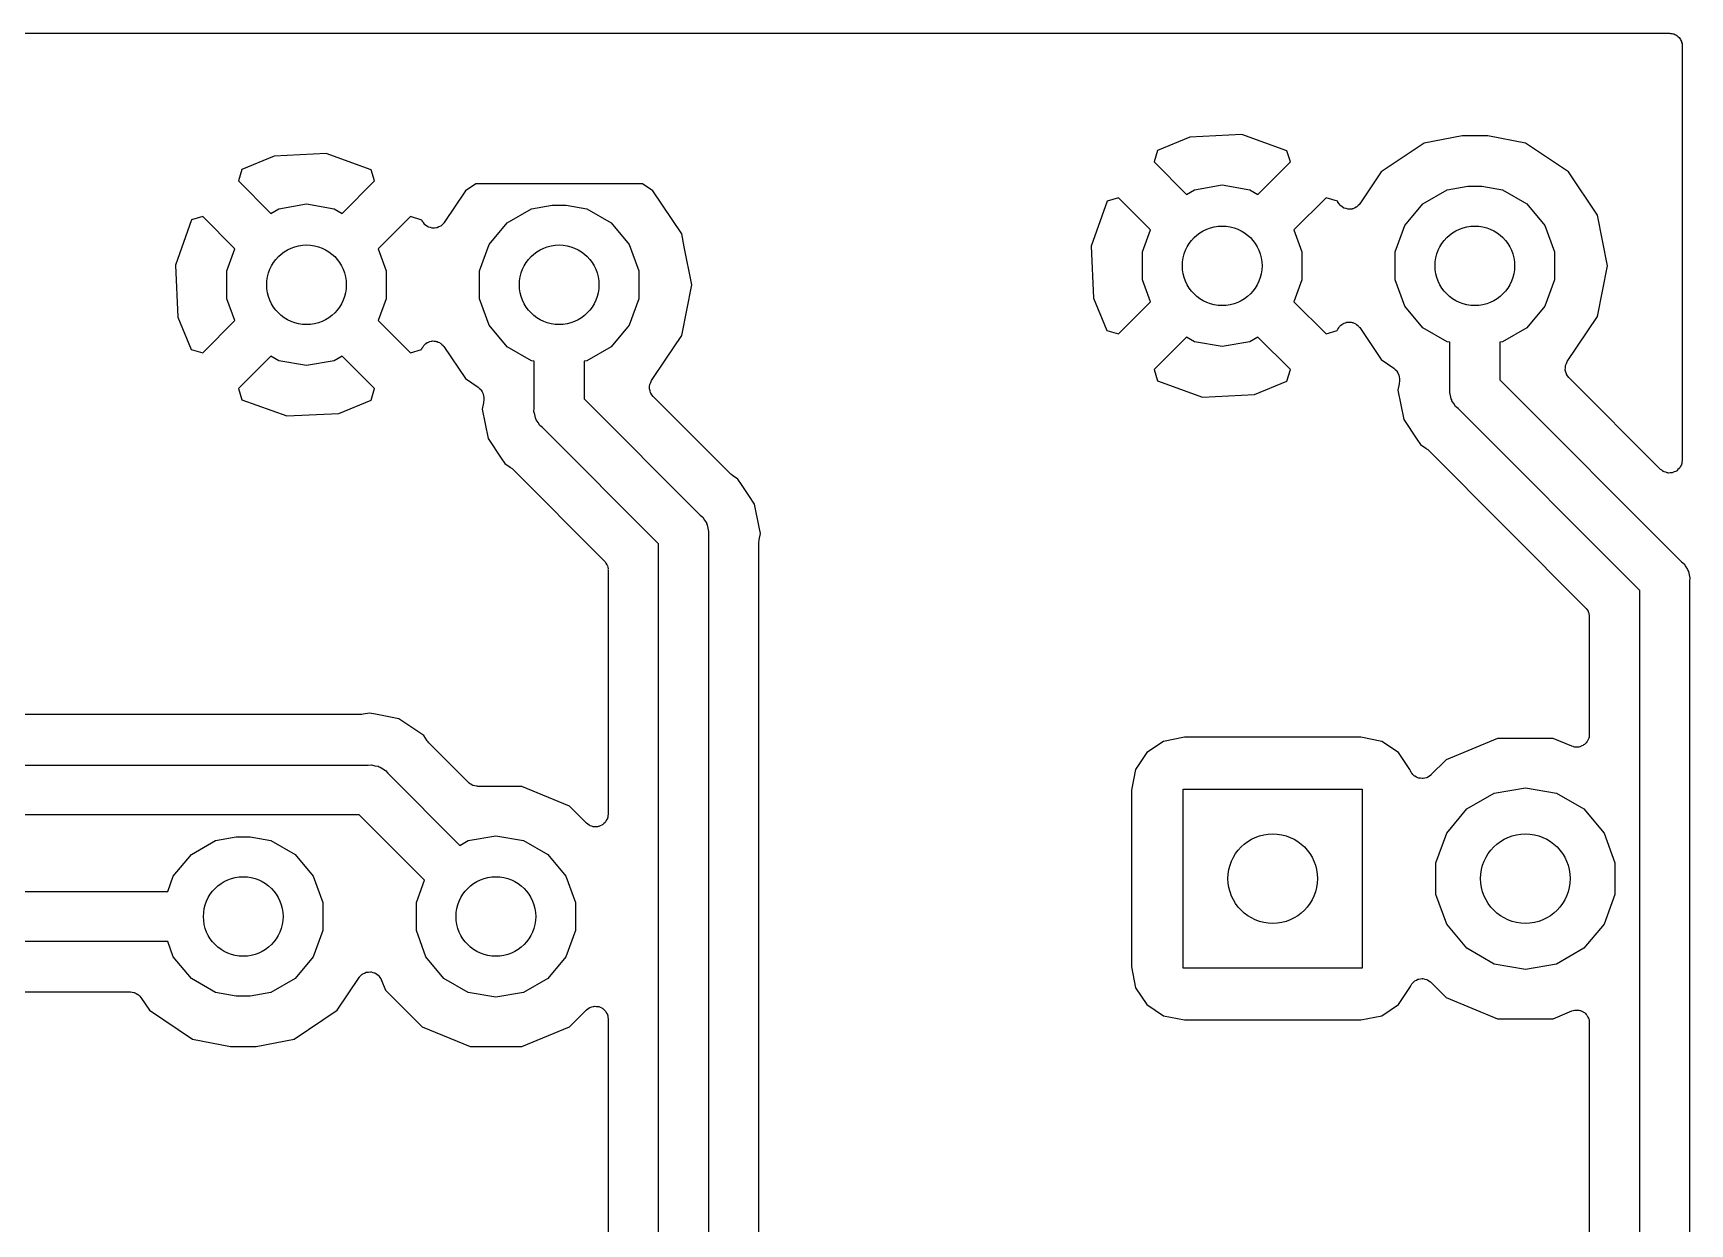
# Model space of a CAD drawing. Extents: x 137.1 to 186.2, y -96.2 to -47.4.
# Drawn here: x 169.27 to 185.93, y -59.41 to -47.45 of the extents above; entities that cross this region are included whole.
import ezdxf

# ---------------------------------------------------------------- set-up
doc = ezdxf.new("R2010")
doc.units = 0
doc.header["$MEASUREMENT"] = 0
doc.layers.add('BLACK', color=7, linetype='CONTINUOUS')

msp = doc.modelspace()

# ---------------------------------------------------------------- linework, layer by layer
at = {"layer": 'BLACK', "linetype": 'CONTINUOUS'}
for p, q in [((137.196, -47.4455), (185.727, -47.4455)), ((185.727, -47.4455), (185.737, -47.4474)), ((185.737, -47.4474), (185.749, -47.4474)), ((185.749, -47.4474), (185.759, -47.4512)), ((185.759, -47.4512), (185.77, -47.4532)), ((185.77, -47.4532), (185.78, -47.4587)), ((185.78, -47.4587), (185.79, -47.4625)), ((185.79, -47.4625), (185.799, -47.4697)), ((185.799, -47.4697), (185.808, -47.4752)), ((185.808, -47.4752), (185.815, -47.4837)), ((185.815, -47.4837), (185.824, -47.4909)), ((185.824, -47.4909), (185.829, -47.5005)), ((185.829, -47.5005), (185.836, -47.509)), ((185.836, -47.509), (185.84, -47.5194)), ((185.84, -47.5194), (185.846, -47.5291)), ((185.846, -47.5291), (185.848, -47.54)), ((185.848, -47.54), (185.852, -47.5504)), ((185.852, -47.5504), (185.852, -47.5616)), ((185.852, -47.5616), (185.854, -47.5725)), ((185.854, -47.5725), (185.854, -51.7402)), ((181.427, -48.4651), (180.904, -48.49)), ((181.88, -48.628), (181.427, -48.4651)), ((180.579, -48.6244), (180.544, -48.7402)), ((180.904, -48.49), (180.579, -48.6244)), ((181.914, -48.7402), (181.88, -48.628)), ((183.259, -48.5519), (182.826, -48.841)), ((183.64, -48.476), (183.259, -48.5519)), ((183.898, -48.476), (183.64, -48.476)), ((184.279, -48.5519), (183.898, -48.476)), ((184.712, -48.841), (184.279, -48.5519)), ((171.697, -48.6805), (171.372, -48.8149)), ((172.22, -48.6556), (171.697, -48.6805)), ((172.673, -48.8185), (172.22, -48.6556)), ((180.544, -48.7402), (180.871, -49.0669)), ((181.587, -49.0669), (181.914, -48.7402)), ((171.372, -48.8149), (171.337, -48.9307)), ((171.337, -48.9307), (171.664, -49.2574)), ((172.38, -49.2574), (172.707, -48.9307)), ((172.707, -48.9307), (172.673, -48.8185)), ((173.725, -48.9605), (173.619, -49.0315)), ((175.399, -48.9605), (173.725, -48.9605)), ((175.505, -49.0315), (175.399, -48.9605)), ((180.951, -49.0206), (181.229, -48.9717)), ((181.229, -48.9717), (181.507, -49.0206)), ((182.826, -48.841), (182.613, -49.1598)), ((185.001, -49.2736), (184.712, -48.841)), ((173.619, -49.0315), (173.406, -49.3503)), ((175.794, -49.4641), (175.505, -49.0315)), ((180.073, -49.1331), (179.91, -49.5864)), ((180.185, -49.0994), (180.073, -49.1331)), ((180.509, -49.4232), (180.185, -49.0994)), ((180.871, -49.0669), (180.951, -49.0206)), ((181.507, -49.0206), (181.587, -49.0669)), ((182.273, -49.0994), (181.949, -49.4232)), ((182.389, -49.1342), (182.273, -49.0994)), ((182.39, -49.1378), (182.389, -49.1342)), ((182.392, -49.1413), (182.39, -49.1378)), ((183.247, -49.1617), (183.491, -49.0206)), ((183.491, -49.0206), (183.699, -48.984)), ((183.699, -48.984), (183.839, -48.984)), ((183.839, -48.984), (184.047, -49.0206)), ((184.047, -49.0206), (184.291, -49.1617)), ((170.978, -49.2899), (170.866, -49.3236)), ((171.302, -49.6137), (170.978, -49.2899)), ((171.664, -49.2574), (171.744, -49.2111)), ((171.744, -49.2111), (172.022, -49.1622)), ((172.022, -49.1622), (172.3, -49.2111)), ((172.3, -49.2111), (172.38, -49.2574)), ((173.066, -49.2899), (172.742, -49.6137)), ((173.182, -49.3247), (173.066, -49.2899)), ((174.04, -49.3522), (174.284, -49.2111)), ((174.284, -49.2111), (174.492, -49.1745)), ((174.492, -49.1745), (174.632, -49.1745)), ((174.632, -49.1745), (174.84, -49.2111)), ((174.84, -49.2111), (175.084, -49.3522)), ((182.393, -49.1454), (182.392, -49.1413)), ((182.404, -49.1599), (182.393, -49.1454)), ((182.414, -49.175), (182.404, -49.1599)), ((182.417, -49.1776), (182.414, -49.175)), ((182.42, -49.1809), (182.417, -49.1776)), ((182.435, -49.1909), (182.42, -49.1809)), ((182.449, -49.2019), (182.435, -49.1909)), ((182.453, -49.2031), (182.449, -49.2019)), ((182.456, -49.2054), (182.453, -49.2031)), ((182.474, -49.2097), (182.456, -49.2054)), ((182.491, -49.2151), (182.474, -49.2097)), ((182.495, -49.2149), (182.491, -49.2151)), ((182.499, -49.2159), (182.495, -49.2149)), ((182.517, -49.214), (182.499, -49.2159)), ((182.535, -49.2132), (182.517, -49.214)), ((182.539, -49.2116), (182.535, -49.2132)), ((182.543, -49.2111), (182.539, -49.2116)), ((182.559, -49.2032), (182.543, -49.2111)), ((182.576, -49.1963), (182.559, -49.2032)), ((182.579, -49.1935), (182.576, -49.1963)), ((182.582, -49.1916), (182.579, -49.1935)), ((182.595, -49.1786), (182.582, -49.1916)), ((182.608, -49.1665), (182.595, -49.1786)), ((182.61, -49.1628), (182.608, -49.1665)), ((182.613, -49.1598), (182.61, -49.1628)), ((183.065, -49.3778), (183.247, -49.1617)), ((184.291, -49.1617), (184.473, -49.3778)), ((185.103, -49.784), (185.001, -49.2736)), ((170.866, -49.3236), (170.703, -49.7769)), ((173.183, -49.3283), (173.182, -49.3247)), ((173.185, -49.3318), (173.183, -49.3283)), ((173.186, -49.3359), (173.185, -49.3318)), ((173.197, -49.3504), (173.186, -49.3359)), ((173.207, -49.3655), (173.197, -49.3504)), ((173.21, -49.3681), (173.207, -49.3655)), ((173.213, -49.3714), (173.21, -49.3681)), ((173.228, -49.3814), (173.213, -49.3714)), ((173.242, -49.3924), (173.228, -49.3814)), ((173.246, -49.3936), (173.242, -49.3924)), ((173.249, -49.3959), (173.246, -49.3936)), ((173.267, -49.4002), (173.249, -49.3959)), ((173.284, -49.4056), (173.267, -49.4002)), ((173.288, -49.4054), (173.284, -49.4056)), ((173.292, -49.4064), (173.288, -49.4054)), ((173.31, -49.4045), (173.292, -49.4064)), ((173.328, -49.4037), (173.31, -49.4045)), ((173.332, -49.4021), (173.328, -49.4037)), ((173.336, -49.4016), (173.332, -49.4021)), ((173.352, -49.3937), (173.336, -49.4016)), ((173.369, -49.3868), (173.352, -49.3937)), ((173.372, -49.384), (173.369, -49.3868)), ((173.375, -49.3821), (173.372, -49.384)), ((173.388, -49.3691), (173.375, -49.3821)), ((173.401, -49.357), (173.388, -49.3691)), ((173.403, -49.3533), (173.401, -49.357)), ((173.406, -49.3503), (173.403, -49.3533)), ((173.858, -49.5683), (174.04, -49.3522)), ((175.084, -49.3522), (175.266, -49.5683)), ((175.82, -49.592), (175.794, -49.4641)), ((180.429, -49.6429), (180.509, -49.4232)), ((181.949, -49.4232), (182.029, -49.6429)), ((182.969, -49.6429), (183.065, -49.3778)), ((184.473, -49.3778), (184.569, -49.6429)), ((171.222, -49.8334), (171.302, -49.6137)), ((172.742, -49.6137), (172.822, -49.8334)), ((173.762, -49.8334), (173.858, -49.5683)), ((175.266, -49.5683), (175.362, -49.8334)), ((175.896, -49.9745), (175.82, -49.592)), ((179.91, -49.5864), (179.935, -50.1093)), ((170.703, -49.7769), (170.728, -50.2998)), ((180.429, -49.9251), (180.429, -49.6429)), ((182.029, -49.6429), (182.029, -49.9251)), ((182.969, -49.9251), (182.969, -49.6429)), ((184.569, -49.6429), (184.569, -49.9251)), ((185.001, -50.2944), (185.103, -49.784)), ((171.222, -50.1156), (171.222, -49.8334)), ((172.822, -49.8334), (172.822, -50.1156)), ((173.762, -50.1156), (173.762, -49.8334)), ((175.362, -49.8334), (175.362, -50.1156)), ((180.509, -50.1448), (180.429, -49.9251)), ((182.029, -49.9251), (181.949, -50.1448)), ((183.065, -50.1902), (182.969, -49.9251)), ((184.569, -49.9251), (184.473, -50.1902)), ((171.302, -50.3353), (171.222, -50.1156)), ((172.822, -50.1156), (172.742, -50.3353)), ((173.858, -50.3807), (173.762, -50.1156)), ((175.362, -50.1156), (175.266, -50.3807)), ((175.794, -50.4849), (175.896, -49.9745)), ((179.935, -50.1093), (180.069, -50.4338)), ((170.728, -50.2998), (170.862, -50.6243)), ((180.185, -50.4686), (180.509, -50.1448)), ((181.949, -50.1448), (182.273, -50.4686)), ((183.247, -50.4063), (183.065, -50.1902)), ((184.473, -50.1902), (184.291, -50.4063)), ((184.698, -50.7473), (185.001, -50.2944)), ((170.978, -50.6591), (171.302, -50.3353)), ((172.742, -50.3353), (173.066, -50.6591)), ((174.04, -50.5968), (173.858, -50.3807)), ((175.266, -50.3807), (175.084, -50.5968)), ((180.069, -50.4338), (180.185, -50.4686)), ((182.273, -50.4686), (182.385, -50.4349)), ((182.385, -50.4349), (182.386, -50.4327)), ((182.386, -50.4327), (182.389, -50.4264)), ((182.389, -50.4264), (182.391, -50.4195)), ((182.391, -50.4195), (182.4, -50.4074)), ((182.4, -50.4074), (182.408, -50.3944)), ((182.408, -50.3944), (182.413, -50.3897)), ((182.413, -50.3897), (182.417, -50.3839)), ((182.417, -50.3839), (182.43, -50.3756)), ((182.43, -50.3756), (182.441, -50.3659)), ((182.441, -50.3659), (182.448, -50.3634)), ((182.448, -50.3634), (182.454, -50.3594)), ((182.454, -50.3594), (182.469, -50.3558)), ((182.469, -50.3558), (182.483, -50.3507)), ((182.483, -50.3507), (182.49, -50.3506)), ((182.49, -50.3506), (182.497, -50.3489)), ((182.497, -50.3489), (182.512, -50.3505)), ((182.512, -50.3505), (182.527, -50.3505)), ((182.527, -50.3505), (182.534, -50.3529)), ((182.534, -50.3529), (182.541, -50.3537)), ((182.541, -50.3537), (182.554, -50.3603)), ((182.554, -50.3603), (182.568, -50.3654)), ((182.568, -50.3654), (182.574, -50.37)), ((182.574, -50.37), (182.58, -50.3732)), ((182.58, -50.3732), (182.591, -50.384)), ((182.591, -50.384), (182.602, -50.3936)), ((182.602, -50.3936), (182.606, -50.3999)), ((182.606, -50.3999), (182.611, -50.4051)), ((182.611, -50.4051), (182.826, -50.727)), ((183.491, -50.5474), (183.247, -50.4063)), ((184.291, -50.4063), (184.047, -50.5474)), ((170.862, -50.6243), (170.978, -50.6591)), ((173.066, -50.6591), (173.178, -50.6254)), ((173.178, -50.6254), (173.179, -50.6232)), ((173.179, -50.6232), (173.182, -50.6169)), ((173.182, -50.6169), (173.184, -50.61)), ((173.184, -50.61), (173.193, -50.5979)), ((173.193, -50.5979), (173.201, -50.5849)), ((173.201, -50.5849), (173.206, -50.5802)), ((173.206, -50.5802), (173.21, -50.5744)), ((173.21, -50.5744), (173.223, -50.5661)), ((173.223, -50.5661), (173.234, -50.5564)), ((173.234, -50.5564), (173.241, -50.5539)), ((173.241, -50.5539), (173.247, -50.5499)), ((173.247, -50.5499), (173.262, -50.5463)), ((173.262, -50.5463), (173.276, -50.5412)), ((173.276, -50.5412), (173.283, -50.5411)), ((173.283, -50.5411), (173.29, -50.5394)), ((173.29, -50.5394), (173.305, -50.541)), ((173.305, -50.541), (173.32, -50.541)), ((173.32, -50.541), (173.327, -50.5434)), ((173.327, -50.5434), (173.334, -50.5442)), ((173.334, -50.5442), (173.347, -50.5508)), ((173.347, -50.5508), (173.361, -50.5559)), ((173.361, -50.5559), (173.367, -50.5605)), ((173.367, -50.5605), (173.373, -50.5637)), ((173.373, -50.5637), (173.384, -50.5745)), ((173.384, -50.5745), (173.395, -50.5841)), ((173.395, -50.5841), (173.399, -50.5904)), ((173.399, -50.5904), (173.404, -50.5956)), ((173.404, -50.5956), (173.619, -50.9175)), ((174.284, -50.7379), (174.04, -50.5968)), ((175.084, -50.5968), (174.84, -50.7379)), ((175.636, -50.7212), (175.794, -50.4849)), ((180.871, -50.5011), (180.544, -50.8278)), ((180.951, -50.5474), (180.871, -50.5011)), ((181.229, -50.5963), (180.951, -50.5474)), ((181.507, -50.5474), (181.229, -50.5963)), ((181.587, -50.5011), (181.507, -50.5474)), ((181.914, -50.8278), (181.587, -50.5011)), ((183.519, -50.5523), (183.491, -50.5474)), ((183.519, -51.0234), (183.519, -50.5523)), ((184.047, -50.5474), (184.019, -50.5523)), ((184.019, -50.5523), (184.019, -50.9307)), ((171.664, -50.6916), (171.337, -51.0183)), ((171.744, -50.7379), (171.664, -50.6916)), ((172.022, -50.7868), (171.744, -50.7379)), ((172.3, -50.7379), (172.022, -50.7868)), ((172.38, -50.6916), (172.3, -50.7379)), ((172.707, -51.0183), (172.38, -50.6916)), ((174.312, -50.7428), (174.284, -50.7379)), ((174.312, -51.2139), (174.312, -50.7428)), ((174.84, -50.7379), (174.812, -50.7428)), ((174.812, -50.7428), (174.812, -51.1212)), ((175.491, -50.9378), (175.636, -50.7212)), ((175.636, -50.7212), (175.636, -50.7212)), ((182.826, -50.727), (182.955, -50.8129)), ((184.679, -50.8083), (184.681, -50.7876)), ((184.681, -50.7849), (184.69, -50.7662)), ((184.681, -50.7863), (184.681, -50.7849)), ((184.681, -50.7876), (184.681, -50.7863)), ((184.69, -50.7662), (184.698, -50.7473)), ((173.619, -50.9175), (173.748, -51.0034)), ((175.474, -50.9754), (175.483, -50.9567)), ((175.483, -50.9567), (175.491, -50.9378)), ((180.544, -50.8278), (180.578, -50.94)), ((180.578, -50.94), (181.031, -51.1029)), ((181.554, -51.078), (181.879, -50.9436)), ((181.879, -50.9436), (181.914, -50.8278)), ((182.955, -50.8129), (182.968, -50.8253)), ((182.968, -50.8253), (182.981, -50.8369)), ((182.981, -50.8369), (182.983, -50.8405)), ((182.983, -50.8405), (182.986, -50.8434)), ((182.986, -50.8434), (182.994, -50.8595)), ((182.994, -50.8595), (183.003, -50.8751)), ((183.009, -50.9719), (182.996, -51.0343)), ((183.003, -50.8751), (183.004, -50.8792)), ((183.004, -50.8792), (183.006, -50.883)), ((183.006, -50.883), (183.008, -50.9008)), ((183.008, -50.9008), (183.011, -50.9185)), ((183.011, -50.9471), (183.009, -50.9594)), ((183.009, -50.9594), (183.009, -50.9719)), ((183.011, -50.9185), (183.011, -50.9471)), ((184.019, -50.9307), (185.847, -52.759)), ((184.678, -50.8289), (184.679, -50.8083)), ((184.678, -50.8302), (184.678, -50.8289)), ((184.678, -50.8316), (184.678, -50.8302)), ((184.684, -50.8515), (184.678, -50.8316)), ((184.689, -50.8715), (184.684, -50.8515)), ((184.69, -50.8726), (184.689, -50.8715)), ((184.69, -50.874), (184.69, -50.8726)), ((184.702, -50.8907), (184.69, -50.874)), ((184.714, -50.9076), (184.702, -50.8907)), ((185.637, -51.83), (184.714, -50.9076)), ((171.337, -51.0183), (171.371, -51.1305)), ((171.371, -51.1305), (171.824, -51.2934)), ((172.347, -51.2685), (172.672, -51.1341)), ((172.672, -51.1341), (172.707, -51.0183)), ((173.748, -51.0034), (173.761, -51.0158)), ((173.761, -51.0158), (173.774, -51.0274)), ((173.774, -51.0274), (173.776, -51.031)), ((173.776, -51.031), (173.779, -51.0339)), ((173.779, -51.0339), (173.787, -51.05)), ((173.787, -51.05), (173.796, -51.0656)), ((173.796, -51.0656), (173.797, -51.0697)), ((173.797, -51.0697), (173.799, -51.0735)), ((173.799, -51.0735), (173.801, -51.0913)), ((173.801, -51.0913), (173.804, -51.109)), ((173.804, -51.1376), (173.802, -51.1499)), ((173.804, -51.109), (173.804, -51.1376)), ((174.812, -51.1212), (175.981, -52.2906)), ((175.471, -51.0194), (175.472, -50.9988)), ((175.471, -51.0207), (175.471, -51.0194)), ((175.471, -51.0221), (175.471, -51.0207)), ((175.477, -51.042), (175.471, -51.0221)), ((175.472, -50.9988), (175.474, -50.9781)), ((175.474, -50.9768), (175.474, -50.9754)), ((175.474, -50.9781), (175.474, -50.9768)), ((175.482, -51.062), (175.477, -51.042)), ((175.483, -51.0631), (175.482, -51.062)), ((175.483, -51.0645), (175.483, -51.0631)), ((175.495, -51.0812), (175.483, -51.0645)), ((175.507, -51.0981), (175.495, -51.0812)), ((176.287, -51.8775), (175.507, -51.0981)), ((181.031, -51.1029), (181.554, -51.078)), ((182.996, -51.0343), (183.055, -51.3301)), ((183.516, -51.0564), (183.519, -51.0234)), ((183.525, -51.0885), (183.516, -51.0564)), ((183.53, -51.1211), (183.525, -51.0885)), ((183.536, -51.1308), (183.53, -51.1211)), ((183.539, -51.1416), (183.536, -51.1308)), ((171.824, -51.2934), (172.347, -51.2685)), ((173.802, -51.1624), (173.789, -51.2248)), ((173.789, -51.2248), (173.848, -51.5206)), ((173.802, -51.1499), (173.802, -51.1624)), ((174.309, -51.2469), (174.312, -51.2139)), ((174.318, -51.279), (174.309, -51.2469)), ((174.323, -51.3116), (174.318, -51.279)), ((183.558, -51.1688), (183.539, -51.1416)), ((183.575, -51.1975), (183.558, -51.1688)), ((183.6, -51.2188), (183.575, -51.1975)), ((185.428, -53.0471), (183.6, -51.2188)), ((174.329, -51.3213), (174.323, -51.3116)), ((174.332, -51.3321), (174.329, -51.3213)), ((174.351, -51.3593), (174.332, -51.3321)), ((174.368, -51.388), (174.351, -51.3593)), ((174.393, -51.4093), (174.368, -51.388)), ((175.562, -52.5787), (174.393, -51.4093)), ((183.055, -51.3301), (183.187, -51.5279)), ((173.848, -51.5206), (173.98, -51.7184)), ((183.187, -51.5279), (183.187, -51.5279)), ((183.187, -51.5279), (183.223, -51.5808)), ((183.223, -51.5808), (183.275, -51.6161)), ((183.275, -51.6161), (183.284, -51.6248)), ((183.284, -51.6248), (183.295, -51.6319)), ((183.295, -51.6319), (184.883, -53.2203)), ((173.98, -51.7184), (173.98, -51.7184)), ((173.98, -51.7184), (174.016, -51.7713)), ((174.016, -51.7713), (174.068, -51.8066)), ((185.838, -51.798), (185.831, -51.8131)), ((185.846, -51.7837), (185.838, -51.798)), ((185.847, -51.7782), (185.846, -51.7837)), ((185.849, -51.7731), (185.847, -51.7782)), ((185.851, -51.7566), (185.849, -51.7731)), ((185.854, -51.7402), (185.851, -51.7566)), ((174.068, -51.8066), (174.077, -51.8153)), ((174.077, -51.8153), (174.088, -51.8224)), ((174.088, -51.8224), (175.017, -52.7519)), ((176.297, -51.8846), (176.287, -51.8775)), ((176.306, -51.8933), (176.297, -51.8846)), ((176.359, -51.9286), (176.306, -51.8933)), ((176.394, -51.9815), (176.359, -51.9286)), ((185.65, -51.8395), (185.637, -51.83)), ((185.663, -51.8502), (185.65, -51.8395)), ((185.668, -51.8521), (185.663, -51.8502)), ((185.673, -51.8553), (185.668, -51.8521)), ((185.689, -51.8596), (185.673, -51.8553)), ((185.704, -51.8653), (185.689, -51.8596)), ((185.71, -51.8653), (185.704, -51.8653)), ((185.715, -51.8667), (185.71, -51.8653)), ((185.732, -51.8653), (185.715, -51.8667)), ((185.749, -51.8653), (185.732, -51.8653)), ((185.754, -51.8634), (185.749, -51.8653)), ((185.759, -51.8629), (185.754, -51.8634)), ((185.774, -51.8559), (185.759, -51.8629)), ((185.79, -51.8502), (185.774, -51.8559)), ((185.794, -51.8466), (185.79, -51.8502)), ((185.799, -51.8443), (185.794, -51.8466)), ((185.811, -51.8325), (185.799, -51.8443)), ((185.824, -51.8219), (185.811, -51.8325)), ((185.827, -51.817), (185.824, -51.8219)), ((185.831, -51.8131), (185.827, -51.817)), ((176.468, -52.0925), (176.394, -51.9815)), ((176.526, -52.1793), (176.468, -52.0925)), ((175.981, -52.2906), (176.007, -52.3119)), ((176.573, -52.4127), (176.526, -52.1793)), ((176.007, -52.3119), (176.023, -52.3406)), ((176.023, -52.3406), (176.042, -52.3678)), ((176.042, -52.3678), (176.045, -52.3786)), ((176.045, -52.3786), (176.051, -52.3883)), ((176.051, -52.3883), (176.057, -52.4209)), ((176.057, -52.4209), (176.065, -52.453)), ((176.065, -52.453), (176.062, -52.486)), ((176.585, -52.4751), (176.573, -52.4127)), ((176.573, -52.4127), (176.573, -52.4127)), ((175.562, -60.8664), (175.562, -52.5787)), ((176.062, -52.486), (176.062, -60.7737)), ((176.57, -52.5623), (176.572, -52.55)), ((176.57, -60.5107), (176.57, -52.5623)), ((176.572, -52.55), (176.573, -52.5375)), ((176.573, -52.5375), (176.585, -52.4751)), ((175.017, -52.7519), (175.02, -52.7565)), ((175.02, -52.7565), (175.025, -52.76)), ((175.025, -52.76), (175.033, -52.7744)), ((175.033, -52.7744), (175.042, -52.788)), ((175.042, -52.788), (175.044, -52.7934)), ((175.044, -52.7934), (175.047, -52.7982)), ((175.047, -52.7982), (175.05, -52.8146)), ((185.847, -52.759), (185.873, -52.7803)), ((185.873, -52.7803), (185.889, -52.809)), ((175.05, -52.8146), (175.054, -52.8306)), ((175.054, -52.8306), (175.053, -52.8362)), ((175.053, -52.8362), (175.054, -52.8417)), ((175.054, -52.8417), (175.054, -55.2964)), ((185.889, -52.809), (185.908, -52.8362)), ((185.908, -52.8362), (185.911, -52.847)), ((185.911, -52.847), (185.917, -52.8567)), ((185.917, -52.8567), (185.923, -52.8893)), ((185.923, -52.8893), (185.931, -52.9214)), ((185.931, -52.9214), (185.928, -52.9544)), ((185.928, -52.9544), (185.928, -60.8814)), ((185.428, -60.7887), (185.428, -53.0471)), ((184.883, -53.2203), (184.886, -53.2249)), ((184.886, -53.2249), (184.89, -53.2284)), ((184.89, -53.2284), (184.899, -53.2428)), ((184.899, -53.2428), (184.908, -53.2564)), ((184.908, -53.2564), (184.91, -53.2618)), ((184.91, -53.2618), (184.913, -53.2666)), ((184.913, -53.2666), (184.915, -53.283)), ((184.915, -53.283), (184.92, -53.299)), ((184.92, -53.299), (184.919, -53.3046)), ((184.919, -53.3046), (184.92, -53.3101)), ((184.92, -53.3101), (184.92, -54.4958)), ((172.567, -54.2946), (166.788, -54.2946)), ((172.579, -54.2924), (172.567, -54.2946)), ((172.592, -54.2922), (172.579, -54.2924)), ((172.654, -54.2798), (172.592, -54.2922)), ((172.716, -54.2922), (172.654, -54.2798)), ((172.95, -54.3386), (172.716, -54.2922)), ((172.716, -54.2922), (172.716, -54.2922)), ((173.201, -54.5061), (172.95, -54.3386)), ((173.236, -54.559), (173.201, -54.5061)), ((173.245, -54.568), (173.236, -54.559)), ((173.252, -54.5782), (173.245, -54.568)), ((173.653, -54.9793), (173.252, -54.5782)), ((180.639, -54.565), (180.471, -54.6773)), ((180.85, -54.5231), (180.639, -54.565)), ((182.624, -54.5231), (180.85, -54.5231)), ((182.835, -54.565), (182.624, -54.5231)), ((183.003, -54.6773), (182.835, -54.565)), ((183.997, -54.5355), (183.479, -54.7499)), ((184.557, -54.5355), (183.997, -54.5355)), ((184.745, -54.6132), (184.557, -54.5355)), ((184.758, -54.6162), (184.745, -54.6132)), ((184.771, -54.6209), (184.758, -54.6162)), ((184.78, -54.6209), (184.771, -54.6209)), ((184.788, -54.6227), (184.78, -54.6209)), ((184.801, -54.6209), (184.788, -54.6227)), ((184.815, -54.6209), (184.801, -54.6209)), ((184.823, -54.6181), (184.815, -54.6209)), ((184.831, -54.617), (184.823, -54.6181)), ((184.844, -54.6106), (184.831, -54.617)), ((184.857, -54.6058), (184.844, -54.6106)), ((184.863, -54.6005), (184.857, -54.6058)), ((184.871, -54.5966), (184.863, -54.6005)), ((184.88, -54.5864), (184.871, -54.5966)), ((184.89, -54.5775), (184.88, -54.5864)), ((184.895, -54.5702), (184.89, -54.5775)), ((184.9, -54.5641), (184.895, -54.5702)), ((184.906, -54.5513), (184.9, -54.5641)), ((184.913, -54.5393), (184.906, -54.5513)), ((184.914, -54.5311), (184.913, -54.5393)), ((184.917, -54.5233), (184.914, -54.5311)), ((184.918, -54.5095), (184.917, -54.5233)), ((184.92, -54.4958), (184.918, -54.5095)), ((166.262, -54.8026), (172.643, -54.8026)), ((172.643, -54.8026), (172.676, -54.7997)), ((172.676, -54.7997), (172.708, -54.8083)), ((180.471, -54.6773), (180.358, -54.8453)), ((183.117, -54.848), (183.003, -54.6773)), ((183.479, -54.7499), (183.328, -54.9012)), ((172.708, -54.8083), (172.741, -54.8141)), ((172.741, -54.8141), (172.751, -54.8196)), ((172.751, -54.8196), (172.761, -54.8225)), ((172.761, -54.8225), (172.789, -54.8415)), ((172.789, -54.8415), (172.817, -54.8581)), ((172.817, -54.8581), (172.839, -54.8835)), ((172.839, -54.8835), (173.565, -55.6094)), ((180.358, -54.8453), (180.317, -55.056)), ((183.123, -54.8606), (183.117, -54.848)), ((183.13, -54.8773), (183.123, -54.8606)), ((183.132, -54.8804), (183.13, -54.8773)), ((183.134, -54.8843), (183.132, -54.8804)), ((183.147, -54.897), (183.134, -54.8843)), ((183.159, -54.9105), (183.147, -54.897)), ((183.162, -54.9125), (183.159, -54.9105)), ((183.165, -54.9154), (183.162, -54.9125)), ((183.182, -54.923), (183.165, -54.9154)), ((183.197, -54.9317), (183.182, -54.923)), ((183.202, -54.9323), (183.197, -54.9317)), ((183.205, -54.9341), (183.202, -54.9323)), ((183.223, -54.9356), (183.205, -54.9341)), ((183.241, -54.9384), (183.223, -54.9356)), ((183.245, -54.9376), (183.241, -54.9384)), ((183.249, -54.9379), (183.245, -54.9376)), ((183.267, -54.9333), (183.249, -54.9379)), ((183.284, -54.9298), (183.267, -54.9333)), ((183.288, -54.9276), (183.284, -54.9298)), ((183.292, -54.9265), (183.288, -54.9276)), ((183.307, -54.9162), (183.292, -54.9265)), ((183.322, -54.9069), (183.307, -54.9162)), ((183.325, -54.9036), (183.322, -54.9069)), ((183.328, -54.9012), (183.325, -54.9036)), ((173.657, -54.9825), (173.653, -54.9793)), ((173.661, -54.9868), (173.657, -54.9825)), ((173.675, -54.9951), (173.661, -54.9868)), ((173.689, -55.0046), (173.675, -54.9951)), ((173.694, -55.006), (173.689, -55.0046)), ((173.699, -55.0088), (173.694, -55.006)), ((173.715, -55.0117), (173.699, -55.0088)), ((173.732, -55.016), (173.715, -55.0117)), ((173.737, -55.0155), (173.732, -55.016)), ((173.743, -55.0165), (173.737, -55.0155)), ((174.186, -55.0165), (173.743, -55.0165)), ((174.667, -55.2156), (174.186, -55.0165)), ((180.317, -55.056), (180.317, -56.831)), ((180.837, -56.8435), (180.837, -55.0435)), ((180.837, -55.0435), (182.637, -55.0435)), ((182.637, -55.0435), (182.637, -56.8435)), ((183.69, -55.2434), (183.964, -55.0847)), ((183.964, -55.0847), (184.277, -55.0296)), ((184.277, -55.0296), (184.59, -55.0847)), ((184.59, -55.0847), (184.864, -55.2434)), ((172.551, -55.3026), (166.354, -55.3026)), ((173.207, -55.9595), (172.551, -55.3026)), ((174.837, -55.3862), (174.667, -55.2156)), ((175.054, -55.2964), (175.051, -55.3127)), ((183.486, -55.4866), (183.69, -55.2434)), ((184.864, -55.2434), (185.068, -55.4866)), ((174.851, -55.3957), (174.837, -55.3862)), ((174.864, -55.4064), (174.851, -55.3957)), ((174.869, -55.4083), (174.864, -55.4064)), ((174.874, -55.4115), (174.869, -55.4083)), ((174.89, -55.4158), (174.874, -55.4115)), ((174.905, -55.4215), (174.89, -55.4158)), ((174.911, -55.4215), (174.905, -55.4215)), ((174.916, -55.4229), (174.911, -55.4215)), ((174.933, -55.4215), (174.916, -55.4229)), ((174.949, -55.4215), (174.933, -55.4215)), ((174.955, -55.4196), (174.949, -55.4215)), ((174.96, -55.4191), (174.955, -55.4196)), ((174.975, -55.4121), (174.96, -55.4191)), ((174.991, -55.4064), (174.975, -55.4121)), ((174.995, -55.4028), (174.991, -55.4064)), ((175, -55.4004), (174.995, -55.4028)), ((175.012, -55.3887), (175, -55.4004)), ((175.025, -55.378), (175.012, -55.3887)), ((175.027, -55.3732), (175.025, -55.378)), ((175.031, -55.3692), (175.027, -55.3732)), ((175.038, -55.3542), (175.031, -55.3692)), ((175.047, -55.3398), (175.038, -55.3542)), ((175.048, -55.3343), (175.047, -55.3398)), ((175.05, -55.3293), (175.048, -55.3343)), ((175.051, -55.3127), (175.05, -55.3293)), ((170.864, -55.7022), (171.108, -55.5611)), ((171.108, -55.5611), (171.316, -55.5245)), ((171.316, -55.5245), (171.456, -55.5245)), ((171.456, -55.5245), (171.664, -55.5611)), ((171.664, -55.5611), (171.908, -55.7022)), ((173.565, -55.6094), (173.648, -55.5611)), ((173.648, -55.5611), (173.926, -55.5122)), ((173.926, -55.5122), (174.204, -55.5611)), ((174.204, -55.5611), (174.448, -55.7022)), ((183.377, -55.7848), (183.486, -55.4866)), ((185.068, -55.4866), (185.177, -55.7848)), ((170.682, -55.9183), (170.864, -55.7022)), ((171.908, -55.7022), (172.09, -55.9183)), ((174.448, -55.7022), (174.63, -55.9183)), ((183.377, -56.1022), (183.377, -55.7848)), ((185.177, -55.7848), (185.177, -56.1022)), ((170.626, -56.0745), (170.682, -55.9183)), ((172.09, -55.9183), (172.186, -56.1834)), ((173.126, -56.1834), (173.207, -55.9595)), ((174.63, -55.9183), (174.726, -56.1834)), ((154.412, -56.0745), (170.626, -56.0745)), ((183.486, -56.4004), (183.377, -56.1022)), ((185.177, -56.1022), (185.068, -56.4004)), ((172.186, -56.1834), (172.186, -56.4656)), ((173.126, -56.4656), (173.126, -56.1834)), ((174.726, -56.1834), (174.726, -56.4656)), ((172.186, -56.4656), (172.09, -56.7307)), ((173.222, -56.7307), (173.126, -56.4656)), ((174.726, -56.4656), (174.63, -56.7307)), ((183.69, -56.6436), (183.486, -56.4004)), ((185.068, -56.4004), (184.864, -56.6436)), ((170.626, -56.5745), (154.505, -56.5745)), ((170.682, -56.7307), (170.626, -56.5745)), ((170.864, -56.9468), (170.682, -56.7307)), ((172.09, -56.7307), (171.908, -56.9468)), ((173.404, -56.9468), (173.222, -56.7307)), ((174.63, -56.7307), (174.448, -56.9468)), ((183.964, -56.8023), (183.69, -56.6436)), ((184.277, -56.8574), (183.964, -56.8023)), ((184.59, -56.8023), (184.277, -56.8574)), ((184.864, -56.6436), (184.59, -56.8023)), ((171.108, -57.0879), (170.864, -56.9468)), ((171.908, -56.9468), (171.664, -57.0879)), ((172.329, -57.2675), (172.55, -56.9368)), ((172.55, -56.9368), (172.553, -56.9337)), ((172.553, -56.9337), (172.555, -56.93)), ((172.555, -56.93), (172.568, -56.9179)), ((172.568, -56.9179), (172.581, -56.9049)), ((172.581, -56.9049), (172.584, -56.9031)), ((172.584, -56.9031), (172.587, -56.9002)), ((172.587, -56.9002), (172.604, -56.8933)), ((172.604, -56.8933), (172.62, -56.8854)), ((172.62, -56.8854), (172.624, -56.8849)), ((172.624, -56.8849), (172.628, -56.8833)), ((172.628, -56.8833), (172.646, -56.8826)), ((172.646, -56.8826), (172.664, -56.8806)), ((172.664, -56.8806), (172.668, -56.8816)), ((172.668, -56.8816), (172.672, -56.8814)), ((172.672, -56.8814), (172.689, -56.8868)), ((172.689, -56.8868), (172.707, -56.8911)), ((172.707, -56.8911), (172.71, -56.8934)), ((172.71, -56.8934), (172.714, -56.8947)), ((172.714, -56.8947), (172.729, -56.9056)), ((172.729, -56.9056), (172.743, -56.9156)), ((172.743, -56.9156), (172.746, -56.919)), ((172.746, -56.919), (172.749, -56.9215)), ((172.749, -56.9215), (172.759, -56.9367)), ((172.759, -56.9367), (172.77, -56.9512)), ((172.77, -56.9512), (172.771, -56.9552)), ((172.771, -56.9552), (172.773, -56.9587)), ((172.773, -56.9587), (172.817, -57.0654)), ((173.648, -57.0879), (173.404, -56.9468)), ((174.448, -56.9468), (174.204, -57.0879)), ((180.317, -56.831), (180.358, -57.0417)), ((182.637, -56.8435), (180.837, -56.8435)), ((183.165, -56.9716), (183.182, -56.964)), ((183.182, -56.964), (183.197, -56.9553)), ((183.197, -56.9553), (183.202, -56.9547)), ((183.202, -56.9547), (183.205, -56.9529)), ((183.205, -56.9529), (183.223, -56.9514)), ((183.223, -56.9514), (183.241, -56.9486)), ((183.241, -56.9486), (183.245, -56.9494)), ((183.245, -56.9494), (183.249, -56.9491)), ((183.249, -56.9491), (183.267, -56.9537)), ((183.267, -56.9537), (183.284, -56.9572)), ((183.284, -56.9572), (183.288, -56.9594)), ((183.288, -56.9594), (183.292, -56.9605)), ((183.292, -56.9605), (183.307, -56.9708)), ((154.768, -57.0825), (170.251, -57.0825)), ((170.251, -57.0825), (170.269, -57.0856)), ((170.269, -57.0856), (170.287, -57.0876)), ((170.287, -57.0876), (170.291, -57.0894)), ((170.291, -57.0894), (170.295, -57.0902)), ((170.295, -57.0902), (170.31, -57.0991)), ((170.31, -57.0991), (170.327, -57.1071)), ((170.327, -57.1071), (170.329, -57.1101)), ((170.329, -57.1101), (170.333, -57.1122)), ((170.333, -57.1122), (170.345, -57.126)), ((170.345, -57.126), (170.357, -57.1389)), ((171.316, -57.1245), (171.108, -57.0879)), ((171.456, -57.1245), (171.316, -57.1245)), ((171.664, -57.0879), (171.456, -57.1245)), ((172.817, -57.0654), (173.185, -57.4334)), ((173.926, -57.1368), (173.648, -57.0879)), ((174.204, -57.0879), (173.926, -57.1368)), ((180.358, -57.0417), (180.471, -57.2097)), ((183.003, -57.2097), (183.117, -57.039)), ((183.117, -57.039), (183.123, -57.0264)), ((183.123, -57.0264), (183.13, -57.0097)), ((183.13, -57.0097), (183.132, -57.0066)), ((183.132, -57.0066), (183.134, -57.0027)), ((183.134, -57.0027), (183.147, -56.99)), ((183.147, -56.99), (183.159, -56.9765)), ((183.159, -56.9765), (183.162, -56.9745)), ((183.162, -56.9745), (183.165, -56.9716)), ((183.307, -56.9708), (183.322, -56.9801)), ((183.322, -56.9801), (183.325, -56.9834)), ((183.325, -56.9834), (183.328, -56.9858)), ((183.328, -56.9858), (183.479, -57.1371)), ((170.357, -57.1389), (170.443, -57.2675)), ((170.443, -57.2675), (170.876, -57.5566)), ((171.896, -57.5566), (172.329, -57.2675)), ((174.667, -57.4334), (174.837, -57.2628)), ((174.837, -57.2628), (174.851, -57.2533)), ((174.851, -57.2533), (174.864, -57.2426)), ((174.864, -57.2426), (174.869, -57.2407)), ((174.869, -57.2407), (174.874, -57.2375)), ((174.874, -57.2375), (174.89, -57.2332)), ((174.89, -57.2332), (174.905, -57.2275)), ((174.905, -57.2275), (174.911, -57.2275)), ((174.911, -57.2275), (174.916, -57.2261)), ((174.916, -57.2261), (174.933, -57.2275)), ((174.933, -57.2275), (174.949, -57.2275)), ((174.949, -57.2275), (174.955, -57.2294)), ((174.955, -57.2294), (174.96, -57.2299)), ((174.96, -57.2299), (174.975, -57.2369)), ((174.975, -57.2369), (174.991, -57.2426)), ((174.991, -57.2426), (174.995, -57.2462)), ((174.995, -57.2462), (175, -57.2486)), ((175, -57.2486), (175.012, -57.2603)), ((175.012, -57.2603), (175.025, -57.271)), ((175.025, -57.271), (175.027, -57.2758)), ((175.027, -57.2758), (175.031, -57.2797)), ((175.031, -57.2797), (175.038, -57.2948)), ((175.038, -57.2948), (175.047, -57.3092)), ((180.471, -57.2097), (180.639, -57.322)), ((182.835, -57.322), (183.003, -57.2097)), ((183.479, -57.1371), (183.997, -57.3515)), ((184.557, -57.3515), (184.745, -57.2738)), ((184.745, -57.2738), (184.758, -57.2708)), ((184.758, -57.2708), (184.771, -57.2661)), ((184.771, -57.2661), (184.78, -57.2661)), ((184.78, -57.2661), (184.788, -57.2643)), ((184.788, -57.2643), (184.801, -57.2661)), ((184.801, -57.2661), (184.815, -57.2661)), ((184.815, -57.2661), (184.823, -57.2689)), ((184.823, -57.2689), (184.831, -57.27)), ((184.831, -57.27), (184.844, -57.2764)), ((184.844, -57.2764), (184.857, -57.2812)), ((184.857, -57.2812), (184.863, -57.2865)), ((184.863, -57.2865), (184.871, -57.2904)), ((184.871, -57.2904), (184.88, -57.3006)), ((184.88, -57.3006), (184.89, -57.3095)), ((173.185, -57.4334), (173.666, -57.6325)), ((174.186, -57.6325), (174.667, -57.4334)), ((175.047, -57.3092), (175.048, -57.3147)), ((175.048, -57.3147), (175.05, -57.3197)), ((175.05, -57.3197), (175.051, -57.3363)), ((175.051, -57.3363), (175.054, -57.3526)), ((175.054, -57.3526), (175.054, -60.7901)), ((180.639, -57.322), (180.85, -57.3639)), ((180.85, -57.3639), (182.624, -57.3639)), ((182.624, -57.3639), (182.835, -57.322)), ((183.997, -57.3515), (184.557, -57.3515)), ((184.89, -57.3095), (184.895, -57.3168)), ((184.895, -57.3168), (184.9, -57.3229)), ((184.9, -57.3229), (184.906, -57.3357)), ((184.906, -57.3357), (184.913, -57.3477)), ((184.913, -57.3477), (184.914, -57.3559)), ((184.914, -57.3559), (184.917, -57.3637)), ((184.917, -57.3637), (184.918, -57.3775)), ((184.918, -57.3775), (184.92, -57.3912)), ((184.92, -57.3912), (184.92, -60.5257)), ((170.876, -57.5566), (171.257, -57.6325)), ((171.257, -57.6325), (171.515, -57.6325)), ((171.515, -57.6325), (171.896, -57.5566)), ((173.666, -57.6325), (174.186, -57.6325))]:
    msp.add_line(p, q, dxfattribs=at)
at = {"layer": 'BLACK'}
for centre, radius in [((181.229, -49.784), 0.4), ((183.769, -49.784), 0.4), ((172.022, -49.9745), 0.4), ((174.562, -49.9745), 0.4), ((181.737, -55.9435), 0.45), ((184.277, -55.9435), 0.45), ((171.386, -56.3245), 0.4), ((173.926, -56.3245), 0.4)]:
    msp.add_circle(centre, radius, dxfattribs=at)

doc.saveas('drawing.dxf')
